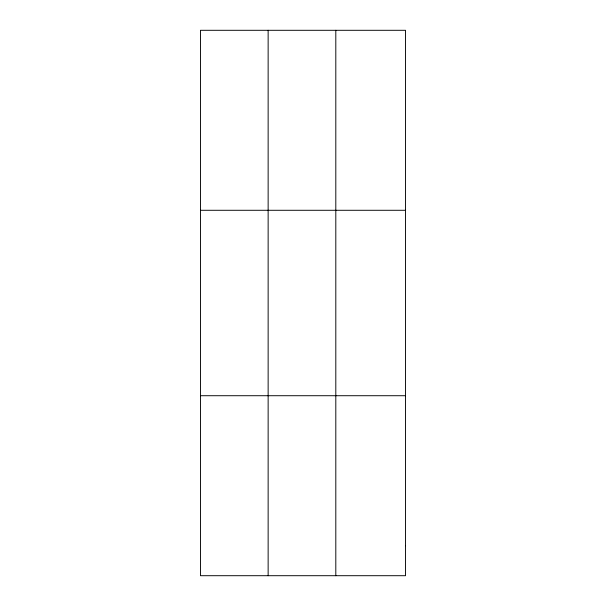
<?xml version="1.0" encoding="UTF-8"?>
<svg xmlns="http://www.w3.org/2000/svg" width="606" height="606" viewBox="0 0 606 606"><rect width="100%" height="100%" fill="white"/><g stroke="black" fill="none" stroke-linecap="round" stroke-linejoin="round"><path stroke-width="0.91" d="M268.14 30.3L268.14 575.7M335.807 30.3L335.807 575.7M200.472 210.282L405.528 210.282M200.472 395.718L405.528 395.718M405.528 545.703L405.528 575.7L200.472 575.7L200.472 30.3L405.528 30.3L405.528 545.703"/></g></svg>
